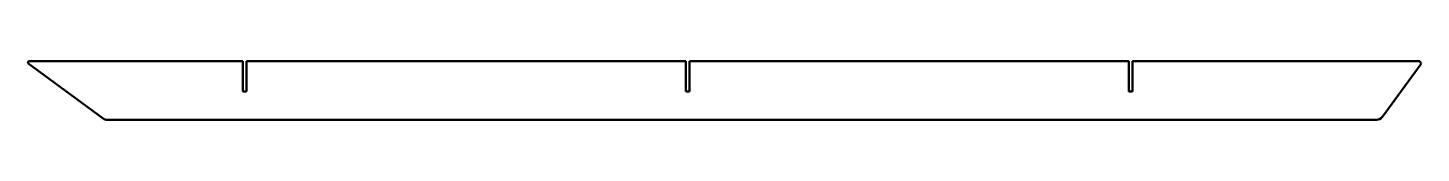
# Model space of a CAD drawing. Header units: millimetres. Extents: x 0 to 1186, y 1 to 51.
import ezdxf

# ---------------------------------------------------------------- set-up
doc = ezdxf.new("R2010")
doc.units = ezdxf.units.MM
doc.layers.add('IV_OUTER_PROFILE', color=7, linetype='Continuous', lineweight=50)

msp = doc.modelspace()

# ---------------------------------------------------------------- linework, layer by layer
at = {"layer": 'IV_OUTER_PROFILE'}
for p, q in [((0, 48.8), (0.6, 50.6)), ((64.1, 1.7), (0, 48.8)), ((0.6, 50.6), (183.1, 50.6)), ((183.1, 24.6), (183.1, 50.6)), ((186.1, 50.6), (560.1, 50.6)), ((186.1, 50.6), (186.1, 24.6)), ((560.1, 24.6), (560.1, 50.6)), ((563.1, 50.6), (563.1, 24.6)), ((563.1, 50.6), (937.1, 50.6)), ((937.1, 24.6), (937.1, 50.6)), ((940.1, 50.6), (940.1, 24.6)), ((940.1, 50.6), (1184.6, 50.6)), ((1185.8, 48.2), (1152.7, 3)), ((1184.6, 50.6), (1185.8, 48.2)), ((186.1, 24.6), (183.1, 24.6)), ((563.1, 24.6), (560.1, 24.6)), ((940.1, 24.6), (937.1, 24.6)), ((1147.8, 0.6), (67.6, 0.6))]:
    msp.add_line(p, q, dxfattribs=at)
for centre, start, end in [((67.6, 6.6), 233.7, 270), ((1147.8, 6.6), 270, 323.7)]:
    msp.add_arc(centre, 6, start, end, dxfattribs=at)

doc.saveas('drawing.dxf')
